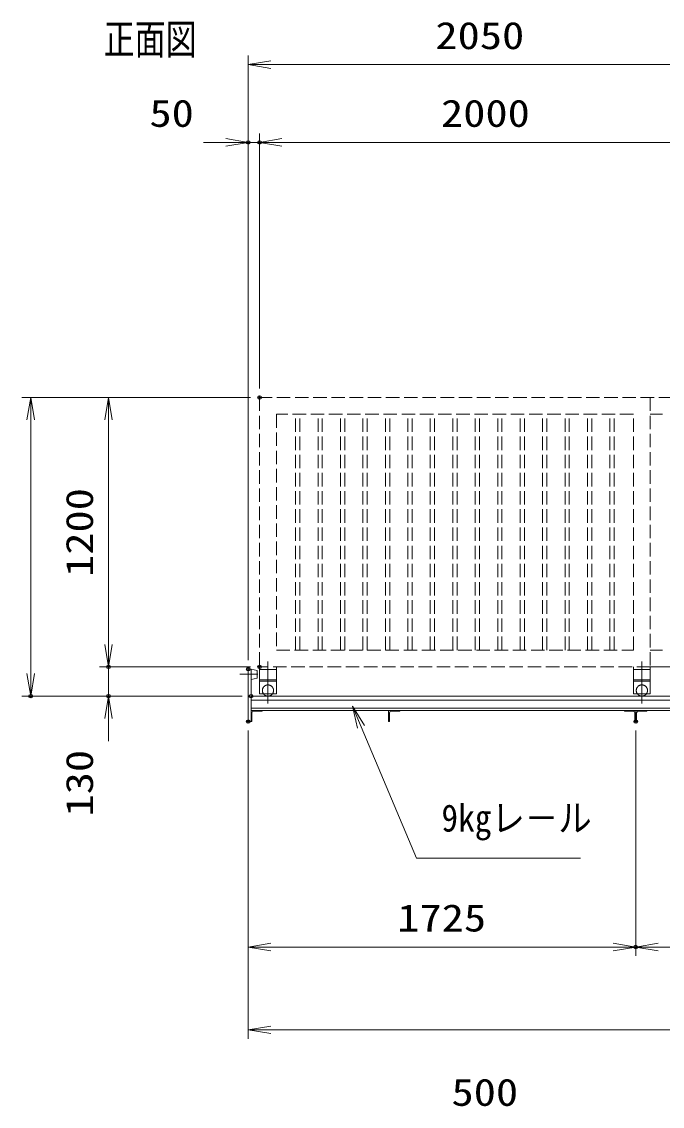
# Model space of a CAD drawing. Units: millimetres at full size. Extents: x -11880 to 11880, y -8400 to 8400.
# Drawn here: x -7023 to -4170, y 454 to 5285 of the extents above; entities that cross this region are included whole.
import ezdxf
from ezdxf.enums import TextEntityAlignment as Align

# ---------------------------------------------------------------- set-up
doc = ezdxf.new("R2010")
doc.units = ezdxf.units.MM
doc.header["$LTSCALE"] = 30
doc.header["$PDMODE"] = 32
doc.header["$PDSIZE"] = 15
for name, pattern in [('USER1', [10.7, 5, -2.5, 0.7, -2.5]), ('USER2', [2.7, 2, -0.7]), ('USER5', [160, 100, -20, 20, -20]), ('USER6', [200, 100, -20, 20, -20, 20, -20])]:
    doc.linetypes.add(name, pattern=pattern)
for name, color, linetype, lineweight in [('0-1_外形線', 7, 'Continuous', 18), ('0-2_01', 4, 'Continuous', 18), ('0-3_軸線', 6, 'USER1', 18), ('0-4_隠れ線', 4, 'USER2', 18), ('0-8_寸法線', 3, 'Continuous', 18), ('0-9_0', 7, 'Continuous', 18)]:
    doc.layers.add(name, color=color, linetype=linetype, lineweight=lineweight)
doc.layers.add('0-7_文字', color=254, linetype='Continuous')
doc.layers.add('0-A_DEFPOINTS', color=7, linetype='Continuous')
doc.styles.add('ＭＳ ゴシック', font='')
doc.styles.get('ＭＳ ゴシック').set_extended_font_data('MS Gothic')

# ---------------------------------------------------------------- blocks, each defined once
blk = doc.blocks.new('_OPEN')
at = {"layer": '0-9_0'}
blk.add_line((0, 0), (-30, 0), dxfattribs=at)
blk.add_lwpolyline([(-30, 5), (0, 0), (-30, -5)], dxfattribs=at)
blk = doc.blocks.new('S158')
at = {"layer": '0-8_寸法線'}
for points in [[(12590840.4, -15406323.3), (12568916.4, -15406323.3), (12561535.7, -15388787.8), (12560371.9, -15386022.7)], [(12561996.5, -15388593.8), (12560371.9, -15386022.7), (12561074.8, -15388981.8)]]:
    blk.add_lwpolyline(points, dxfattribs=at)
at = {"layer": '0-8_寸法線', "color": 254, "style": 'ＭＳ ゴシック', "width": 0.9}
blk.add_text('9kgレ－ル', height=3637, dxfattribs=at).set_placement((12572264.4, -15403872.8), align=Align.BOTTOM_LEFT)

msp = doc.modelspace()

# ---------------------------------------------------------------- linework, layer by layer
at = {"layer": '0-1_外形線'}
for p, q in [((-6013.83, 2401.31), (-6013.83, 2167.81)), ((-6013.83, 2401.31), (-6013.83, 2167.81)), ((-6001.83, 2401.31), (-6013.83, 2401.31)), ((-6001.83, 2401.31), (-6013.83, 2401.31)), ((-6001.83, 2167.81), (-6001.83, 2401.31)), ((-6001.83, 2167.81), (-6001.83, 2401.31)), ((-6001.83, 2400.81), (-5974.83, 2395.81)), ((-5974.83, 2395.81), (-5974.83, 2360.81)), ((-5974.83, 2360.81), (-6001.83, 2355.81)), ((1111.17, 2281.31), (-6001.83, 2281.31)), ((1111.17, 2281.31), (-6001.83, 2281.31)), ((1111.17, 2263.81), (-6001.83, 2263.81)), ((1111.17, 2263.81), (-6001.83, 2263.81)), ((1111.17, 2228.11), (-6001.83, 2228.11)), ((1111.17, 2228.11), (-6001.83, 2228.11)), ((1111.17, 2217.81), (-6001.83, 2217.81)), ((1111.17, 2217.81), (-6001.83, 2217.81)), ((-5997.83, 2207.31), (-5997.83, 2170.81)), ((-5997.83, 2207.31), (-5997.83, 2170.81)), ((-5954.83, 2213.81), (-5991.33, 2213.81)), ((-5954.83, 2213.81), (-5991.33, 2213.81)), ((-5951.83, 2217.81), (-5951.83, 2216.81)), ((-5951.83, 2217.81), (-5951.83, 2216.81)), ((-5393.83, 2217.81), (-5343.83, 2217.81)), ((-5393.83, 2217.81), (-5343.83, 2217.81)), ((-5388.83, 2167.81), (-5388.83, 2217.81)), ((-5384.83, 2207.31), (-5384.83, 2170.81)), ((-5384.83, 2207.31), (-5384.83, 2170.81)), ((-5341.83, 2213.81), (-5378.33, 2213.81)), ((-5341.83, 2213.81), (-5378.33, 2213.81)), ((-5338.83, 2217.81), (-5338.83, 2216.81)), ((-5338.83, 2217.81), (-5338.83, 2216.81)), ((-4338.83, 2216.81), (-4338.83, 2217.81)), ((-4338.83, 2216.81), (-4338.83, 2217.81)), ((-4299.33, 2213.81), (-4335.83, 2213.81)), ((-4299.33, 2213.81), (-4335.83, 2213.81)), ((-4292.83, 2170.81), (-4292.83, 2207.31)), ((-4292.83, 2170.81), (-4292.83, 2207.31)), ((-4288.83, 2217.81), (-4288.83, 2167.81)), ((-4288.83, 2217.81), (-4288.83, 2167.81)), ((-4284.83, 2170.81), (-4284.83, 2207.31)), ((-4284.83, 2170.81), (-4284.83, 2207.31)), ((-4278.33, 2213.81), (-4241.83, 2213.81)), ((-4278.33, 2213.81), (-4241.83, 2213.81)), ((-4238.83, 2216.81), (-4238.83, 2217.81)), ((-4238.83, 2216.81), (-4238.83, 2217.81)), ((-6000.83, 2167.81), (-6013.83, 2167.81)), ((-6000.83, 2167.81), (-6013.83, 2167.81)), ((-5387.83, 2167.81), (-5388.83, 2167.81)), ((-4288.83, 2167.81), (-4289.83, 2167.81)), ((-4288.83, 2167.81), (-4287.83, 2167.81))]:
    msp.add_line(p, q, dxfattribs=at)
for points in [[(-6001.83, 2400.81), (-5974.83, 2395.81), (-5974.83, 2360.81), (-6001.83, 2355.81)], [(-5387.83, 2167.81), (-5388.83, 2167.81), (-5388.83, 2217.81)], [(-4288.83, 2217.81), (-4288.83, 2167.81), (-4289.83, 2167.81)], [(-4288.83, 2217.81), (-4288.83, 2167.81), (-4287.83, 2167.81)]]:
    msp.add_lwpolyline(points, dxfattribs=at)
for centre, radius, start, end in [((-5991.33, 2207.31), 6.5, 90, 180), ((-5991.33, 2207.31), 6.5, 90, 180), ((-5954.83, 2216.81), 3, 270, 0), ((-5954.83, 2216.81), 3, 270, 0), ((-5378.33, 2207.31), 6.5, 90, 180), ((-5378.33, 2207.31), 6.5, 90, 180), ((-5341.83, 2216.81), 3, 270, 0), ((-5341.83, 2216.81), 3, 270, 0), ((-4335.83, 2216.81), 3, 180, 270), ((-4335.83, 2216.81), 3, 180, 270), ((-4299.33, 2207.31), 6.5, 0, 90), ((-4299.33, 2207.31), 6.5, 0, 90), ((-4278.33, 2207.31), 6.5, 90, 180), ((-4278.33, 2207.31), 6.5, 90, 180), ((-4241.83, 2216.81), 3, 270, 0), ((-4241.83, 2216.81), 3, 270, 0), ((-6000.83, 2170.81), 3, 270, 0), ((-6000.83, 2170.81), 3, 270, 0), ((-5387.83, 2170.81), 3, 270, 0), ((-5387.83, 2170.81), 3, 270, 0), ((-4289.83, 2170.81), 3, 180, 270), ((-4289.83, 2170.81), 3, 180, 270), ((-4287.83, 2170.81), 3, 270, 0), ((-4287.83, 2170.81), 3, 270, 0)]:
    msp.add_arc(centre, radius, start, end, dxfattribs=at)
at = {"layer": '0-2_01', "linetype": 'USER5'}
for p, q in [((-5926.33, 2435.63), (-5926.33, 2248.52)), ((-5926.33, 2435.63), (-5926.33, 2248.52)), ((-4261.33, 2435.63), (-4261.33, 2248.52)), ((-4261.33, 2435.63), (-4261.33, 2248.52))]:
    msp.add_line(p, q, dxfattribs=at)
at = {"layer": '0-2_01', "linetype": 'USER6'}
for p, q in [((-5963.83, 2411.31), (-5963.83, 2291.31)), ((-5963.83, 2411.31), (-5963.83, 2291.31)), ((-5963.83, 2399.31), (-5888.83, 2399.31)), ((-5963.83, 2399.31), (-5888.83, 2399.31)), ((-5888.83, 2411.31), (-5888.83, 2291.31)), ((-5888.83, 2411.31), (-5888.83, 2291.31)), ((-4298.83, 2411.31), (-4298.83, 2291.31)), ((-4298.83, 2411.31), (-4298.83, 2291.31)), ((-4298.83, 2399.31), (-4223.83, 2399.31)), ((-4298.83, 2399.31), (-4223.83, 2399.31)), ((-4223.83, 2411.31), (-4223.83, 2291.31)), ((-4223.83, 2411.31), (-4223.83, 2291.31)), ((-5963.83, 2354.31), (-5888.83, 2354.31)), ((-5963.83, 2354.31), (-5888.83, 2354.31)), ((-5963.83, 2348.31), (-5888.83, 2348.31)), ((-5963.83, 2348.31), (-5888.83, 2348.31)), ((-4298.83, 2354.31), (-4223.83, 2354.31)), ((-4298.83, 2354.31), (-4223.83, 2354.31)), ((-4298.83, 2348.31), (-4223.83, 2348.31)), ((-4298.83, 2348.31), (-4223.83, 2348.31)), ((-5963.83, 2291.31), (-5888.83, 2291.31)), ((-5963.83, 2291.31), (-5888.83, 2291.31)), ((-4298.83, 2291.31), (-4223.83, 2291.31)), ((-4298.83, 2291.31), (-4223.83, 2291.31))]:
    msp.add_line(p, q, dxfattribs=at)
at = {"layer": '0-2_01', "color": 7}
msp.add_line((-4096.83, 2411.31), (-4223.83, 2411.31), dxfattribs=at)
msp.add_line((-4096.83, 2411.31), (-4223.83, 2411.31), dxfattribs=at)
at = {"layer": '0-2_01', "linetype": 'USER6'}
for centre, start, end in [((-5926.33, 2306.31), 323.1301, 216.8699), ((-5926.33, 2306.31), 323.1301, 216.8699), ((-4261.33, 2306.31), 323.1301, 216.8699), ((-4261.33, 2306.31), 323.1301, 216.8699), ((-5926.33, 2306.31), 216.8699, 323.1301), ((-5926.33, 2306.31), 216.8699, 323.1301), ((-4261.33, 2306.31), 216.8699, 323.1301), ((-4261.33, 2306.31), 216.8699, 323.1301)]:
    msp.add_arc(centre, 25, start, end, dxfattribs=at)
at = {"layer": '0-3_軸線'}
msp.add_line((-5971.4, 2378.31), (-6051.83, 2378.31), dxfattribs=at)
msp.add_line((-5971.4, 2378.31), (-6051.83, 2378.31), dxfattribs=at)
at = {"layer": '0-4_隠れ線'}
for p, q in [((-5963.83, 3611.32), (-5963.83, 2411.31)), ((-5963.83, 3611.32), (-5963.83, 2411.31)), ((-3963.83, 3611.32), (-5963.83, 3611.32)), ((-3963.83, 3611.32), (-5963.83, 3611.32)), ((-4223.83, 3611.32), (-4223.83, 2411.31)), ((-4223.83, 3611.32), (-4223.83, 2411.31)), ((-5888.83, 3536.32), (-5888.83, 2486.31)), ((-5888.83, 3536.32), (-5888.83, 2486.31)), ((-4298.83, 3536.32), (-5888.83, 3536.32)), ((-4298.83, 3536.32), (-5888.83, 3536.32)), ((-5803.33, 2486.31), (-5803.33, 3536.32)), ((-5803.33, 2486.31), (-5803.33, 3536.32)), ((-5784.33, 2486.31), (-5784.33, 3536.32)), ((-5784.33, 2486.31), (-5784.33, 3536.32)), ((-5703.33, 2486.31), (-5703.33, 3536.32)), ((-5703.33, 2486.31), (-5703.33, 3536.32)), ((-5684.33, 2486.31), (-5684.33, 3536.32)), ((-5684.33, 2486.31), (-5684.33, 3536.32)), ((-5603.33, 2486.31), (-5603.33, 3536.32)), ((-5603.33, 2486.31), (-5603.33, 3536.32)), ((-5584.33, 2486.31), (-5584.33, 3536.32)), ((-5584.33, 2486.31), (-5584.33, 3536.32)), ((-5503.33, 2486.31), (-5503.33, 3536.32)), ((-5503.33, 2486.31), (-5503.33, 3536.32)), ((-5484.33, 2486.31), (-5484.33, 3536.32)), ((-5484.33, 2486.31), (-5484.33, 3536.32)), ((-5403.33, 2486.31), (-5403.33, 3536.32)), ((-5403.33, 2486.31), (-5403.33, 3536.32)), ((-5384.33, 2486.31), (-5384.33, 3536.32)), ((-5384.33, 2486.31), (-5384.33, 3536.32)), ((-5303.33, 2486.31), (-5303.33, 3536.32)), ((-5303.33, 2486.31), (-5303.33, 3536.32)), ((-5284.33, 2486.31), (-5284.33, 3536.32)), ((-5284.33, 2486.31), (-5284.33, 3536.32)), ((-5203.33, 2486.31), (-5203.33, 3536.32)), ((-5203.33, 2486.31), (-5203.33, 3536.32)), ((-5184.33, 2486.31), (-5184.33, 3536.32)), ((-5184.33, 2486.31), (-5184.33, 3536.32)), ((-5103.33, 2486.31), (-5103.33, 3536.32)), ((-5103.33, 2486.31), (-5103.33, 3536.32)), ((-5084.33, 2486.31), (-5084.33, 3536.32)), ((-5084.33, 2486.31), (-5084.33, 3536.32)), ((-5003.33, 2486.31), (-5003.33, 3536.32)), ((-5003.33, 2486.31), (-5003.33, 3536.32)), ((-4984.33, 2486.31), (-4984.33, 3536.32)), ((-4984.33, 2486.31), (-4984.33, 3536.32)), ((-4903.33, 2486.31), (-4903.33, 3536.32)), ((-4903.33, 2486.31), (-4903.33, 3536.32)), ((-4884.33, 2486.31), (-4884.33, 3536.32)), ((-4884.33, 2486.31), (-4884.33, 3536.32)), ((-4803.33, 2486.31), (-4803.33, 3536.32)), ((-4803.33, 2486.31), (-4803.33, 3536.32)), ((-4784.33, 2486.31), (-4784.33, 3536.32)), ((-4784.33, 2486.31), (-4784.33, 3536.32)), ((-4703.33, 2486.31), (-4703.33, 3536.32)), ((-4703.33, 2486.31), (-4703.33, 3536.32)), ((-4684.33, 2486.31), (-4684.33, 3536.32)), ((-4684.33, 2486.31), (-4684.33, 3536.32)), ((-4603.33, 2486.31), (-4603.33, 3536.32)), ((-4603.33, 2486.31), (-4603.33, 3536.32)), ((-4584.33, 2486.31), (-4584.33, 3536.32)), ((-4584.33, 2486.31), (-4584.33, 3536.32)), ((-4503.33, 2486.31), (-4503.33, 3536.32)), ((-4503.33, 2486.31), (-4503.33, 3536.32)), ((-4484.33, 2486.31), (-4484.33, 3536.32)), ((-4484.33, 2486.31), (-4484.33, 3536.32)), ((-4403.33, 2486.31), (-4403.33, 3536.32)), ((-4403.33, 2486.31), (-4403.33, 3536.32)), ((-4384.33, 2486.31), (-4384.33, 3536.32)), ((-4384.33, 2486.31), (-4384.33, 3536.32)), ((-4298.83, 2486.31), (-4298.83, 3536.32)), ((-4298.83, 2486.31), (-4298.83, 3536.32)), ((-4171.83, 3536.32), (-4223.83, 3536.32)), ((-4168.83, 3536.32), (-4223.83, 3536.32)), ((-5888.83, 2486.31), (-4298.83, 2486.31)), ((-5888.83, 2486.31), (-4298.83, 2486.31)), ((-4223.83, 2486.31), (-4168.83, 2486.31)), ((-4223.83, 2411.31), (-5963.83, 2411.31)), ((-4223.83, 2411.31), (-5963.83, 2411.31))]:
    msp.add_line(p, q, dxfattribs=at)
at = {"layer": '0-8_寸法線'}
for p, q in [((-6013.83, 2441.31), (-6013.83, 5133.94)), ((-6013.83, 5093.94), (-3963.83, 5093.94)), ((-6013.83, 2441.31), (-6013.83, 4787.64)), ((-5963.83, 3651.32), (-5963.83, 4787.64)), ((-5963.83, 3651.32), (-5963.83, 4787.64)), ((-6113.83, 4747.64), (-6213.83, 4747.64)), ((-5963.83, 4747.64), (-6013.83, 4747.64)), ((-3963.83, 4747.64), (-5963.83, 4747.64)), ((-5863.83, 4747.64), (-5763.83, 4747.64)), ((-6003.83, 3611.32), (-7022.92, 3611.32)), ((-6982.92, 3611.32), (-6982.92, 2281.32)), ((-6003.83, 3611.32), (-6676.31, 3611.32)), ((-6636.31, 3611.32), (-6636.31, 2411.32)), ((-6636.31, 2511.32), (-6636.31, 2611.32)), ((-6003.83, 2411.32), (-6676.31, 2411.32)), ((-6003.83, 2411.32), (-6676.31, 2411.32)), ((-6636.31, 2411.32), (-6636.31, 2281.32)), ((-6041.83, 2281.32), (-7022.92, 2281.32)), ((-6041.83, 2281.32), (-6676.31, 2281.32)), ((-6636.31, 2181.32), (-6636.31, 2081.32)), ((-6013.83, 2127.81), (-6013.83, 1123.81)), ((-6013.83, 2127.81), (-6013.83, 755.22)), ((-4288.83, 2127.81), (-4288.83, 1123.81)), ((-4288.83, 2127.81), (-4288.83, 1123.81)), ((-6013.83, 1163.81), (-4288.83, 1163.81)), ((-4288.83, 1163.81), (1111.17, 1163.81)), ((-6013.83, 795.22), (8236.17, 795.22))]:
    msp.add_line(p, q, dxfattribs=at)
at = {"layer": '0-A_DEFPOINTS'}
for p in [(-6013.83, 4747.64), (-5963.83, 4747.64), (-5963.83, 3611.32), (-5963.83, 3611.32), (-6636.31, 2411.32), (-5963.83, 2411.32), (-6013.83, 2401.31), (-6982.92, 2281.32), (-6636.31, 2281.32), (-6001.83, 2281.32), (-6013.83, 2167.81), (-4288.83, 2167.81), (-4288.83, 1163.81)]:
    msp.add_point(p, dxfattribs=at)

# ---------------------------------------------------------------- block references
at = {"layer": '0-8_寸法線', "xscale": 3.333333, "yscale": 3.333333}
for p, rotation in [((-6013.83, 5093.94), 180), ((-5963.83, 4747.64), 180), ((-5963.83, 4747.64), 180), ((-6982.92, 3611.32), 90), ((-6636.31, 3611.32), 90), ((-6636.31, 2411.32), 270), ((-6636.31, 2411.32), 270), ((-6982.92, 2281.32), 270), ((-6636.31, 2281.32), 90), ((-6013.83, 1163.81), 180), ((-4288.83, 1163.81), 180), ((-6013.83, 795.22), 180)]:
    msp.add_blockref('_OPEN', p, dxfattribs=dict(at, rotation=rotation))
at = {"layer": '0-8_寸法線'}
for name, p, xscale, yscale in [('_OPEN', (-6013.83, 4747.64), 3.333333, 3.333333), ('S158', (-424229.35, 515103.86), 0.03333333, 0.03333333), ('_OPEN', (-4288.83, 1163.81), 3.333333, 3.333333)]:
    msp.add_blockref(name, p, dxfattribs=dict(at, xscale=xscale, yscale=yscale))

# ---------------------------------------------------------------- texts
at = {"layer": '0-7_文字', "style": 'ＭＳ ゴシック', "width": 0.75}
msp.add_text('正面図', height=134.6, dxfattribs=at).set_placement((-6657.37, 5099.09), align=Align.BOTTOM_LEFT)
at = {"layer": '0-8_寸法線', "color": 254, "style": 'ＭＳ ゴシック', "width": 1.2}
for s, p in [('2050', (-5180.83, 5126.62)), ('50', (-6454.15, 4780.32)), ('2000', (-5155.83, 4780.32)), ('1725', (-5350.53, 1196.5)), ('500', (-5109, 419.93))]:
    msp.add_text(s, height=121.2, dxfattribs=at).set_placement(p, align=Align.BOTTOM_LEFT)
for s, p in [('1200', (-6669, 2812.12)), ('130', (-6669, 1745.1))]:
    msp.add_text(s, height=121.2, rotation=90, dxfattribs=at).set_placement(p, align=Align.BOTTOM_LEFT)

doc.saveas('drawing.dxf')
